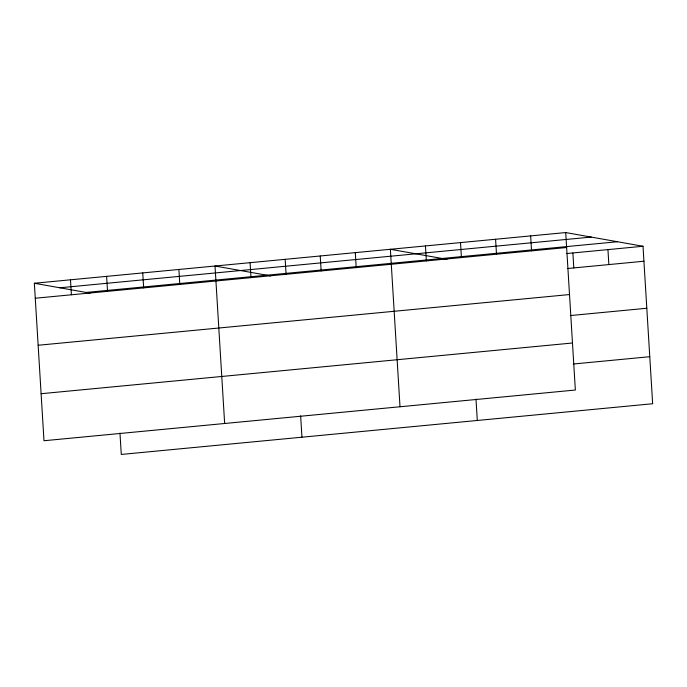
<?xml version="1.0" encoding="UTF-8"?>
<svg xmlns="http://www.w3.org/2000/svg" width="687" height="687" viewBox="0 0 687 687"><rect width="100%" height="100%" fill="white"/><g stroke="black" fill="none" stroke-linecap="round" stroke-linejoin="round"><path stroke-width="1.03" d="M565.719 232.558L575.354 390.027L43.985 440.736L34.35 283.259L565.719 232.558L643.015 246.264L652.65 403.741L121.281 454.442L119.967 433.068M59.855 287.784L591.232 237.075M86.141 292.447L617.51 241.738M35.269 298.235L566.638 247.526M566.5 253.563L643.015 246.264M567.419 268.531L643.934 261.232M38.146 345.26L569.514 294.551M570.296 315.565L646.811 308.257M41.108 393.711L572.477 343.002M573.259 364.016L649.773 356.708M447.065 259.343L390.371 249.287L400.006 406.764M270.73 275.899L215.014 266.024L224.649 423.501M34.35 283.259L90.066 293.143M607.943 249.613L608.862 264.581M572.881 252.953L573.791 267.93M530.656 235.899L531.566 250.875M495.585 239.248L496.495 254.216M475.988 399.095L477.293 420.47M460.513 242.597L461.424 257.565M425.442 245.937L426.352 260.914M355.299 252.636L356.218 267.604M320.228 255.985L321.147 270.953M300.64 415.833L301.945 437.207M285.157 259.325L286.075 274.302M250.085 262.674L251.004 277.642M178.886 269.467L179.796 284.444M142.75 272.919L143.669 287.887M106.614 276.363L107.533 291.34M70.486 279.815L71.396 294.783"/></g></svg>
